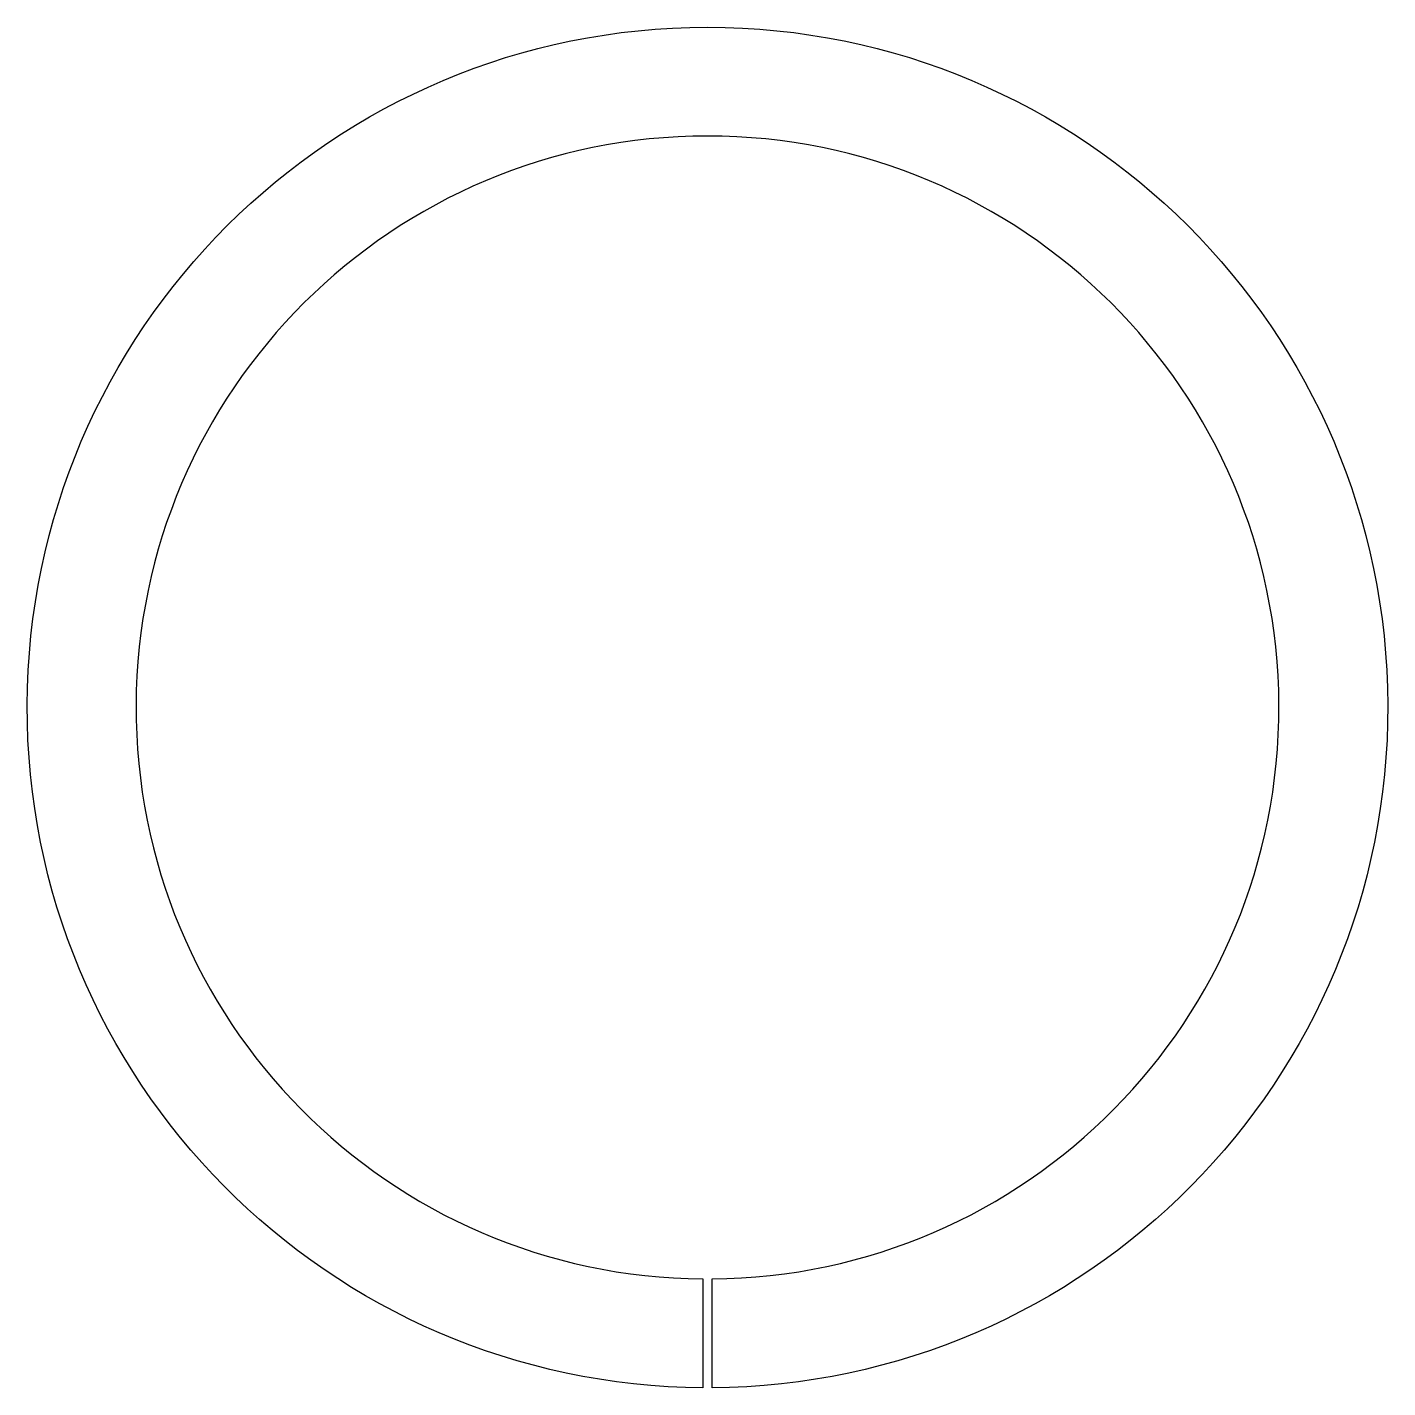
# Model space of a CAD drawing. Header units: metres. Extents: x -0.0375 to 0.0375, y -0.0375 to 0.0375.
import ezdxf

# ---------------------------------------------------------------- set-up
doc = ezdxf.new("R2010")
doc.units = ezdxf.units.M
doc.layers.add('3D_Tube_XS_ColRedS', color=1, linetype='Continuous')

msp = doc.modelspace()

# ---------------------------------------------------------------- linework, layer by layer
at = {"layer": '3D_Tube_XS_ColRedS'}
msp.add_lwpolyline([(0.00025, -0.031499, 251.99662), (-0.00025, -0.031499), (-0.00025, -0.037499, -299.996667), (0.00025, -0.037499)], format="xyb", close=True, dxfattribs=at)

doc.saveas('drawing.dxf')
